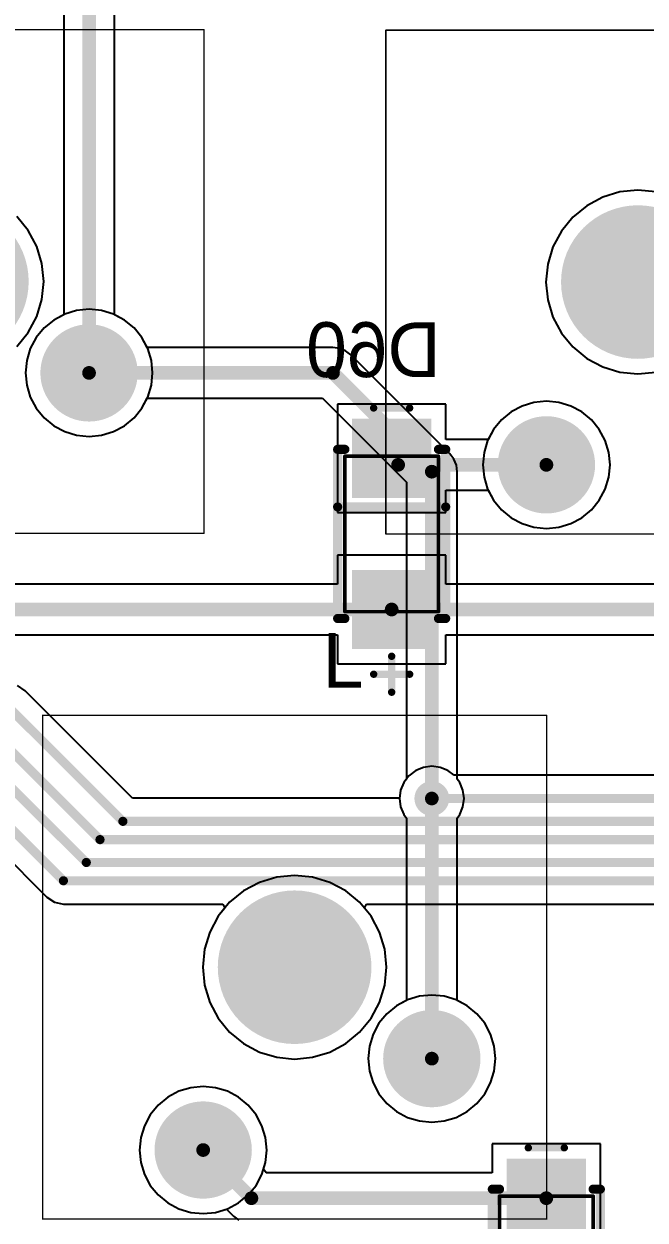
# Model space of a CAD drawing. Header units: millimetres. Extents: x 25 to 374, y 23 to 150.
# Drawn here: x 203.72 to 220.97, y 47.03 to 80.27 of the extents above; entities that cross this region are included whole.
import ezdxf

# ---------------------------------------------------------------- set-up
doc = ezdxf.new("R2010")
doc.units = ezdxf.units.MM
for name, color, linetype in [('BottomLayer', 5, 'Continuous'), ('BottomOverlay', 54, 'Continuous'), ('BottomPaste', 16, 'Continuous'), ('BottomSolder', 6, 'Continuous'), ('Mechanical1', 6, 'Continuous'), ('Mechanical13', 56, 'Continuous'), ('Mechanical15', 56, 'Continuous'), ('MultiLayer', 9, 'Continuous'), ('PadHoleLayer', 156, 'Continuous'), ('TopLayer', 1, 'Continuous'), ('TopOverlay', 2, 'Continuous'), ('TopSolder', 216, 'Continuous'), ('ViaHoleLayer', 16, 'Continuous')]:
    doc.layers.add(name, color=color, linetype=linetype)

# ---------------------------------------------------------------- blocks, each defined once
blk = doc.blocks.new('SMA_DO_214AC__S1_B_88')
at = {"layer": 'BottomLayer'}
for points in [[(-1.1, -1), (-1.1, 1), (-3.1, -1), (-3.1, 1)], [(3.1, -1), (3.1, 1), (1.1, -1), (1.1, 1)]]:
    blk.add_solid(points, dxfattribs=at)
at = {"layer": 'BottomOverlay', "const_width": 0.254}
for points in [[(-2.35, 1.3), (-2.35, 1.5)], [(2.35, 1.5), (-2.35, 1.5)], [(-0.75, -1.5), (-0.75, 1.5)], [(2.35, 1.3), (2.35, 1.5)], [(-2.35, -1.5), (-2.35, -1.3)], [(2.35, -1.5), (2.35, -1.3)], [(2.35, -1.5), (-2.35, -1.5)]]:
    blk.add_lwpolyline(points, dxfattribs=at)
at = {"layer": 'BottomOverlay', "const_width": 0.127}
for points in [[(-2.414, 1.5, 1), (-2.287, 1.5, 1)], [(-2.414, 1.5, 1), (-2.287, 1.5, 1)], [(-2.414, 1.3, 1), (-2.287, 1.3, 1)], [(-0.814, 1.5, 1), (-0.687, 1.5, 1)], [(2.287, 1.5, 1), (2.414, 1.5, 1)], [(2.287, 1.5, 1), (2.414, 1.5, 1)], [(2.287, 1.3, 1), (2.414, 1.3, 1)], [(-2.414, -1.3, 1), (-2.287, -1.3, 1)], [(2.287, -1.3, 1), (2.414, -1.3, 1)], [(-2.414, -1.5, 1), (-2.287, -1.5, 1)], [(-2.414, -1.5, 1), (-2.287, -1.5, 1)], [(-0.814, -1.5, 1), (-0.687, -1.5, 1)], [(2.287, -1.5, 1), (2.414, -1.5, 1)], [(2.287, -1.5, 1), (2.414, -1.5, 1)]]:
    blk.add_lwpolyline(points, format="xyb", close=True, dxfattribs=at)
at = {"layer": 'BottomPaste'}
for points in [[(-1.1, -1), (-1.1, 1), (-3.1, -1), (-3.1, 1)], [(3.1, -1), (3.1, 1), (1.1, -1), (1.1, 1)]]:
    blk.add_solid(points, dxfattribs=at)
at = {"layer": 'BottomSolder'}
for points in [[(-0.998, -1.102), (-0.998, 1.102), (-3.202, -1.102), (-3.202, 1.102)], [(3.202, -1.102), (3.202, 1.102), (0.998, -1.102), (0.998, 1.102)]]:
    blk.add_solid(points, dxfattribs=at)
at = {"layer": 'Mechanical13', "const_width": 0.1}
for points in [[(2.16, 1.3), (-2.16, 1.3)], [(-2.16, -1.3), (-2.16, 1.3)], [(2.16, -1.3), (2.16, 1.3)], [(2.16, -1.3), (-2.16, -1.3)]]:
    blk.add_lwpolyline(points, dxfattribs=at)
at = {"layer": 'Mechanical13', "const_width": 0.05}
for points in [[(-2.185, 1.3, 1), (-2.135, 1.3, 1)], [(-2.185, 1.3, 1), (-2.135, 1.3, 1)], [(2.135, 1.3, 1), (2.185, 1.3, 1)], [(2.135, 1.3, 1), (2.185, 1.3, 1)], [(-2.185, -1.3, 1), (-2.135, -1.3, 1)], [(-2.185, -1.3, 1), (-2.135, -1.3, 1)], [(2.135, -1.3, 1), (2.185, -1.3, 1)], [(2.135, -1.3, 1), (2.185, -1.3, 1)]]:
    blk.add_lwpolyline(points, format="xyb", close=True, dxfattribs=at)
at = {"layer": 'Mechanical15', "const_width": 0.203}
for points in [[(-3.5, -0.5), (-3.5, 0.5)], [(3.9, -0.5), (3.9, 0.5)], [(4.4, 0), (3.4, 0)]]:
    blk.add_lwpolyline(points, dxfattribs=at)
at = {"layer": 'Mechanical15', "const_width": 0.102}
for points in [[(-3.551, 0.5, 1), (-3.449, 0.5, 1)], [(3.849, 0.5, 1), (3.951, 0.5, 1)], [(3.349, 0, 1), (3.451, 0, 1)], [(4.349, 0, 1), (4.451, 0, 1)], [(-3.551, -0.5, 1), (-3.449, -0.5, 1)], [(3.849, -0.5, 1), (3.951, -0.5, 1)]]:
    blk.add_lwpolyline(points, format="xyb", close=True, dxfattribs=at)
blk = doc.blocks.new('SMA_DO_214AC__S1_B_100')
at = {"layer": 'BottomLayer'}
for points in [[(-1.1, -1), (-1.1, 1), (-3.1, -1), (-3.1, 1)], [(3.1, -1), (3.1, 1), (1.1, -1), (1.1, 1)]]:
    blk.add_solid(points, dxfattribs=at)
at = {"layer": 'BottomOverlay', "const_width": 0.254}
for points in [[(-2.35, 1.3), (-2.35, 1.5)], [(2.35, 1.5), (-2.35, 1.5)], [(-0.75, -1.5), (-0.75, 1.5)], [(2.35, 1.3), (2.35, 1.5)], [(-2.35, -1.5), (-2.35, -1.3)], [(2.35, -1.5), (2.35, -1.3)], [(2.35, -1.5), (-2.35, -1.5)]]:
    blk.add_lwpolyline(points, dxfattribs=at)
at = {"layer": 'BottomOverlay', "const_width": 0.127}
for points in [[(-2.414, 1.5, 1), (-2.287, 1.5, 1)], [(-2.414, 1.5, 1), (-2.287, 1.5, 1)], [(-2.414, 1.3, 1), (-2.287, 1.3, 1)], [(-0.814, 1.5, 1), (-0.687, 1.5, 1)], [(2.287, 1.5, 1), (2.414, 1.5, 1)], [(2.287, 1.5, 1), (2.414, 1.5, 1)], [(2.287, 1.3, 1), (2.414, 1.3, 1)], [(-2.414, -1.3, 1), (-2.287, -1.3, 1)], [(2.287, -1.3, 1), (2.414, -1.3, 1)], [(-2.414, -1.5, 1), (-2.287, -1.5, 1)], [(-2.414, -1.5, 1), (-2.287, -1.5, 1)], [(-0.814, -1.5, 1), (-0.687, -1.5, 1)], [(2.287, -1.5, 1), (2.414, -1.5, 1)], [(2.287, -1.5, 1), (2.414, -1.5, 1)]]:
    blk.add_lwpolyline(points, format="xyb", close=True, dxfattribs=at)
at = {"layer": 'BottomPaste'}
for points in [[(-1.1, -1), (-1.1, 1), (-3.1, -1), (-3.1, 1)], [(3.1, -1), (3.1, 1), (1.1, -1), (1.1, 1)]]:
    blk.add_solid(points, dxfattribs=at)
at = {"layer": 'BottomSolder'}
for points in [[(-0.998, -1.102), (-0.998, 1.102), (-3.202, -1.102), (-3.202, 1.102)], [(3.202, -1.102), (3.202, 1.102), (0.998, -1.102), (0.998, 1.102)]]:
    blk.add_solid(points, dxfattribs=at)
at = {"layer": 'Mechanical13', "const_width": 0.1}
for points in [[(2.16, 1.3), (-2.16, 1.3)], [(-2.16, -1.3), (-2.16, 1.3)], [(2.16, -1.3), (2.16, 1.3)], [(2.16, -1.3), (-2.16, -1.3)]]:
    blk.add_lwpolyline(points, dxfattribs=at)
at = {"layer": 'Mechanical13', "const_width": 0.05}
for points in [[(-2.185, 1.3, 1), (-2.135, 1.3, 1)], [(-2.185, 1.3, 1), (-2.135, 1.3, 1)], [(2.135, 1.3, 1), (2.185, 1.3, 1)], [(2.135, 1.3, 1), (2.185, 1.3, 1)], [(-2.185, -1.3, 1), (-2.135, -1.3, 1)], [(-2.185, -1.3, 1), (-2.135, -1.3, 1)], [(2.135, -1.3, 1), (2.185, -1.3, 1)], [(2.135, -1.3, 1), (2.185, -1.3, 1)]]:
    blk.add_lwpolyline(points, format="xyb", close=True, dxfattribs=at)
at = {"layer": 'Mechanical15', "const_width": 0.203}
for points in [[(-3.5, -0.5), (-3.5, 0.5)], [(3.9, -0.5), (3.9, 0.5)], [(4.4, 0), (3.4, 0)]]:
    blk.add_lwpolyline(points, dxfattribs=at)
at = {"layer": 'Mechanical15', "const_width": 0.102}
for points in [[(-3.551, 0.5, 1), (-3.449, 0.5, 1)], [(3.849, 0.5, 1), (3.951, 0.5, 1)], [(3.349, 0, 1), (3.451, 0, 1)], [(4.349, 0, 1), (4.451, 0, 1)], [(-3.551, -0.5, 1), (-3.449, -0.5, 1)], [(3.849, -0.5, 1), (3.951, -0.5, 1)]]:
    blk.add_lwpolyline(points, format="xyb", close=True, dxfattribs=at)
blk = doc.blocks.new('MX_SW_3_179')
at = {"layer": 'BottomLayer'}
for points, const_width in [([(-1.016, 0, 1), (1.016, 0, 1)], 2.032), ([(3.185, -2.54, 1), (4.435, -2.54, 1)], 1.25), ([(-3.165, -5.08, 1), (-1.915, -5.08, 1)], 1.25)]:
    blk.add_lwpolyline(points, format="xyb", close=True, dxfattribs=dict(at, const_width=const_width))
at = {"layer": 'BottomSolder'}
for points, const_width in [([(-1.067, 0, 1), (1.067, 0, 1)], 2.134), ([(3.134, -2.54, 1), (4.486, -2.54, 1)], 1.352), ([(-3.216, -5.08, 1), (-1.864, -5.08, 1)], 1.352)]:
    blk.add_lwpolyline(points, format="xyb", close=True, dxfattribs=dict(at, const_width=const_width))
at = {"layer": 'Mechanical1', "const_width": 0.0381}
for points in [[(-7, -7), (-7, 7)], [(-7, 7), (7, 7)], [(7, -7), (7, 7)], [(-7, -7), (7, -7)]]:
    blk.add_lwpolyline(points, dxfattribs=at)
at = {"layer": 'Mechanical1', "const_width": 0.0191}
for points in [[(-7.01, 7, 1), (-6.99, 7, 1)], [(-7.01, 7, 1), (-6.99, 7, 1)], [(6.99, 7, 1), (7.01, 7, 1)], [(6.99, 7, 1), (7.01, 7, 1)], [(-7.01, -7, 1), (-6.99, -7, 1)], [(-7.01, -7, 1), (-6.99, -7, 1)], [(6.99, -7, 1), (7.01, -7, 1)], [(6.99, -7, 1), (7.01, -7, 1)]]:
    blk.add_lwpolyline(points, format="xyb", close=True, dxfattribs=at)
at = {"layer": 'MultiLayer'}
for points, const_width in [([(-1.016, 0, 1), (1.016, 0, 1)], 2.032), ([(3.185, -2.54, 1), (4.435, -2.54, 1)], 1.25), ([(-3.165, -5.08, 1), (-1.915, -5.08, 1)], 1.25)]:
    blk.add_lwpolyline(points, format="xyb", close=True, dxfattribs=dict(at, const_width=const_width))
at = {"layer": 'PadHoleLayer'}
for points, const_width in [([(-1.016, 0, 1), (1.016, 0, 1)], 2.032), ([(3.435, -2.54, 1), (4.185, -2.54, 1)], 0.75), ([(-2.915, -5.08, 1), (-2.165, -5.08, 1)], 0.75)]:
    blk.add_lwpolyline(points, format="xyb", close=True, dxfattribs=dict(at, const_width=const_width))
at = {"layer": 'TopLayer'}
for points, const_width in [([(-1.016, 0, 1), (1.016, 0, 1)], 2.032), ([(3.185, -2.54, 1), (4.435, -2.54, 1)], 1.25), ([(-3.165, -5.08, 1), (-1.915, -5.08, 1)], 1.25)]:
    blk.add_lwpolyline(points, format="xyb", close=True, dxfattribs=dict(at, const_width=const_width))
at = {"layer": 'TopSolder'}
for points, const_width in [([(-1.067, 0, 1), (1.067, 0, 1)], 2.134), ([(3.134, -2.54, 1), (4.486, -2.54, 1)], 1.352), ([(-3.216, -5.08, 1), (-1.864, -5.08, 1)], 1.352)]:
    blk.add_lwpolyline(points, format="xyb", close=True, dxfattribs=dict(at, const_width=const_width))
blk = doc.blocks.new('MX_SW_3_180')
at = {"layer": 'BottomLayer'}
for points, const_width in [([(-1.016, 0, 1), (1.016, 0, 1)], 2.032), ([(3.185, -2.54, 1), (4.435, -2.54, 1)], 1.25), ([(-3.165, -5.08, 1), (-1.915, -5.08, 1)], 1.25)]:
    blk.add_lwpolyline(points, format="xyb", close=True, dxfattribs=dict(at, const_width=const_width))
at = {"layer": 'BottomSolder'}
for points, const_width in [([(-1.067, 0, 1), (1.067, 0, 1)], 2.134), ([(3.134, -2.54, 1), (4.486, -2.54, 1)], 1.352), ([(-3.216, -5.08, 1), (-1.864, -5.08, 1)], 1.352)]:
    blk.add_lwpolyline(points, format="xyb", close=True, dxfattribs=dict(at, const_width=const_width))
at = {"layer": 'Mechanical1', "const_width": 0.0381}
for points in [[(-7, -7), (-7, 7)], [(-7, 7), (7, 7)], [(7, -7), (7, 7)], [(-7, -7), (7, -7)]]:
    blk.add_lwpolyline(points, dxfattribs=at)
at = {"layer": 'Mechanical1', "const_width": 0.0191}
for points in [[(-7.01, 7, 1), (-6.99, 7, 1)], [(-7.01, 7, 1), (-6.99, 7, 1)], [(6.99, 7, 1), (7.01, 7, 1)], [(6.99, 7, 1), (7.01, 7, 1)], [(-7.01, -7, 1), (-6.99, -7, 1)], [(-7.01, -7, 1), (-6.99, -7, 1)], [(6.99, -7, 1), (7.01, -7, 1)], [(6.99, -7, 1), (7.01, -7, 1)]]:
    blk.add_lwpolyline(points, format="xyb", close=True, dxfattribs=at)
at = {"layer": 'MultiLayer'}
for points, const_width in [([(-1.016, 0, 1), (1.016, 0, 1)], 2.032), ([(3.185, -2.54, 1), (4.435, -2.54, 1)], 1.25), ([(-3.165, -5.08, 1), (-1.915, -5.08, 1)], 1.25)]:
    blk.add_lwpolyline(points, format="xyb", close=True, dxfattribs=dict(at, const_width=const_width))
at = {"layer": 'PadHoleLayer'}
for points, const_width in [([(-1.016, 0, 1), (1.016, 0, 1)], 2.032), ([(3.435, -2.54, 1), (4.185, -2.54, 1)], 0.75), ([(-2.915, -5.08, 1), (-2.165, -5.08, 1)], 0.75)]:
    blk.add_lwpolyline(points, format="xyb", close=True, dxfattribs=dict(at, const_width=const_width))
at = {"layer": 'TopLayer'}
for points, const_width in [([(-1.016, 0, 1), (1.016, 0, 1)], 2.032), ([(3.185, -2.54, 1), (4.435, -2.54, 1)], 1.25), ([(-3.165, -5.08, 1), (-1.915, -5.08, 1)], 1.25)]:
    blk.add_lwpolyline(points, format="xyb", close=True, dxfattribs=dict(at, const_width=const_width))
at = {"layer": 'TopSolder'}
for points, const_width in [([(-1.067, 0, 1), (1.067, 0, 1)], 2.134), ([(3.134, -2.54, 1), (4.486, -2.54, 1)], 1.352), ([(-3.216, -5.08, 1), (-1.864, -5.08, 1)], 1.352)]:
    blk.add_lwpolyline(points, format="xyb", close=True, dxfattribs=dict(at, const_width=const_width))
blk = doc.blocks.new('MX_SW_3_192')
at = {"layer": 'BottomLayer'}
for points, const_width in [([(-1.016, 0, 1), (1.016, 0, 1)], 2.032), ([(3.185, -2.54, 1), (4.435, -2.54, 1)], 1.25), ([(-3.165, -5.08, 1), (-1.915, -5.08, 1)], 1.25)]:
    blk.add_lwpolyline(points, format="xyb", close=True, dxfattribs=dict(at, const_width=const_width))
at = {"layer": 'BottomSolder'}
for points, const_width in [([(-1.067, 0, 1), (1.067, 0, 1)], 2.134), ([(3.134, -2.54, 1), (4.486, -2.54, 1)], 1.352), ([(-3.216, -5.08, 1), (-1.864, -5.08, 1)], 1.352)]:
    blk.add_lwpolyline(points, format="xyb", close=True, dxfattribs=dict(at, const_width=const_width))
at = {"layer": 'Mechanical1', "const_width": 0.0381}
for points in [[(-7, -7), (-7, 7)], [(-7, 7), (7, 7)], [(7, -7), (7, 7)], [(-7, -7), (7, -7)]]:
    blk.add_lwpolyline(points, dxfattribs=at)
at = {"layer": 'Mechanical1', "const_width": 0.0191}
for points in [[(-7.01, 7, 1), (-6.99, 7, 1)], [(-7.01, 7, 1), (-6.99, 7, 1)], [(6.99, 7, 1), (7.01, 7, 1)], [(6.99, 7, 1), (7.01, 7, 1)], [(-7.01, -7, 1), (-6.99, -7, 1)], [(-7.01, -7, 1), (-6.99, -7, 1)], [(6.99, -7, 1), (7.01, -7, 1)], [(6.99, -7, 1), (7.01, -7, 1)]]:
    blk.add_lwpolyline(points, format="xyb", close=True, dxfattribs=at)
at = {"layer": 'MultiLayer'}
for points, const_width in [([(-1.016, 0, 1), (1.016, 0, 1)], 2.032), ([(3.185, -2.54, 1), (4.435, -2.54, 1)], 1.25), ([(-3.165, -5.08, 1), (-1.915, -5.08, 1)], 1.25)]:
    blk.add_lwpolyline(points, format="xyb", close=True, dxfattribs=dict(at, const_width=const_width))
at = {"layer": 'PadHoleLayer'}
for points, const_width in [([(-1.016, 0, 1), (1.016, 0, 1)], 2.032), ([(3.435, -2.54, 1), (4.185, -2.54, 1)], 0.75), ([(-2.915, -5.08, 1), (-2.165, -5.08, 1)], 0.75)]:
    blk.add_lwpolyline(points, format="xyb", close=True, dxfattribs=dict(at, const_width=const_width))
at = {"layer": 'TopLayer'}
for points, const_width in [([(-1.016, 0, 1), (1.016, 0, 1)], 2.032), ([(3.185, -2.54, 1), (4.435, -2.54, 1)], 1.25), ([(-3.165, -5.08, 1), (-1.915, -5.08, 1)], 1.25)]:
    blk.add_lwpolyline(points, format="xyb", close=True, dxfattribs=dict(at, const_width=const_width))
at = {"layer": 'TopSolder'}
for points, const_width in [([(-1.067, 0, 1), (1.067, 0, 1)], 2.134), ([(3.134, -2.54, 1), (4.486, -2.54, 1)], 1.352), ([(-3.216, -5.08, 1), (-1.864, -5.08, 1)], 1.352)]:
    blk.add_lwpolyline(points, format="xyb", close=True, dxfattribs=dict(at, const_width=const_width))

msp = doc.modelspace()

# ---------------------------------------------------------------- linework, layer by layer
at = {"layer": 'BottomLayer'}
for p, q in [((220.269, 75.604), (219.79, 75.459)), ((220.767, 75.653), (220.269, 75.604)), ((221.265, 75.604), (220.767, 75.653)), ((219.349, 75.223), (218.962, 74.906)), ((219.79, 75.459), (219.349, 75.223)), ((203.836, 74.534), (203.519, 74.921)), ((218.962, 74.906), (218.644, 74.519)), ((204.072, 74.093), (203.836, 74.534)), ((218.644, 74.519), (218.409, 74.078)), ((204.217, 73.614), (204.072, 74.093)), ((218.409, 74.078), (218.263, 73.599)), ((204.266, 73.116), (204.217, 73.614)), ((218.263, 73.599), (218.214, 73.101)), ((204.217, 72.619), (204.266, 73.116)), ((218.214, 73.101), (218.263, 72.603)), ((204.072, 72.14), (204.217, 72.619)), ((218.263, 72.603), (218.409, 72.124)), ((203.836, 71.698), (204.072, 72.14)), ((204.848, 72.208), (204.543, 72.045)), ((205.179, 72.309), (204.848, 72.208)), ((205.524, 72.343), (205.179, 72.309)), ((205.869, 72.309), (205.524, 72.343)), ((206.2, 72.208), (205.869, 72.309)), ((206.506, 72.045), (206.2, 72.208)), ((204.275, 71.826), (204.055, 71.558)), ((204.543, 72.045), (204.275, 71.826)), ((206.773, 71.826), (206.506, 72.045)), ((206.993, 71.558), (206.773, 71.826)), ((218.409, 72.124), (218.644, 71.683)), ((203.519, 71.312), (203.836, 71.698)), ((204.055, 71.558), (203.892, 71.252)), ((207.156, 71.252), (206.993, 71.558)), ((218.644, 71.683), (218.962, 71.296)), ((203.892, 71.252), (203.792, 70.921)), ((207.257, 70.921), (207.156, 71.252)), ((218.962, 71.296), (219.349, 70.979)), ((203.792, 70.921), (203.758, 70.576)), ((207.291, 70.576), (207.257, 70.921)), ((219.349, 70.979), (219.79, 70.743)), ((203.758, 70.576), (203.792, 70.232)), ((207.257, 70.232), (207.291, 70.576)), ((219.79, 70.743), (220.269, 70.598)), ((220.269, 70.598), (220.767, 70.549)), ((220.767, 70.549), (221.265, 70.598)), ((203.792, 70.232), (203.892, 69.9)), ((207.156, 69.9), (207.257, 70.232)), ((203.892, 69.9), (204.055, 69.595)), ((206.993, 69.595), (207.156, 69.9)), ((204.055, 69.595), (204.275, 69.327)), ((206.773, 69.327), (206.993, 69.595)), ((215.437, 69.709), (212.421, 69.709)), ((212.421, 69.709), (212.421, 66.693)), ((215.437, 68.726), (215.437, 69.709)), ((217.245, 69.49), (216.978, 69.27)), ((217.551, 69.653), (217.245, 69.49)), ((217.882, 69.754), (217.551, 69.653)), ((218.227, 69.788), (217.882, 69.754)), ((218.571, 69.754), (218.227, 69.788)), ((218.903, 69.653), (218.571, 69.754)), ((219.208, 69.49), (218.903, 69.653)), ((219.476, 69.27), (219.208, 69.49)), ((204.275, 69.327), (204.543, 69.108)), ((206.506, 69.108), (206.773, 69.327)), ((216.978, 69.27), (216.758, 69.003)), ((219.695, 69.003), (219.476, 69.27)), ((204.543, 69.108), (204.848, 68.944)), ((204.848, 68.944), (205.179, 68.844)), ((205.179, 68.844), (205.524, 68.81)), ((205.524, 68.81), (205.869, 68.844)), ((205.869, 68.844), (206.2, 68.944)), ((206.2, 68.944), (206.506, 69.108)), ((216.758, 69.003), (216.61, 68.726)), ((219.859, 68.697), (219.695, 69.003)), ((216.61, 68.726), (215.437, 68.726)), ((219.959, 68.366), (219.859, 68.697)), ((219.993, 68.021), (219.959, 68.366)), ((219.959, 67.677), (219.993, 68.021)), ((219.859, 67.345), (219.959, 67.677)), ((215.437, 66.693), (215.437, 67.317)), ((215.437, 67.317), (216.61, 67.317)), ((216.61, 67.317), (216.758, 67.04)), ((219.695, 67.04), (219.859, 67.345)), ((216.758, 67.04), (216.978, 66.772)), ((219.476, 66.772), (219.695, 67.04)), ((212.421, 66.693), (215.437, 66.693)), ((216.978, 66.772), (217.245, 66.552)), ((217.245, 66.552), (217.551, 66.389)), ((218.903, 66.389), (219.208, 66.552)), ((219.208, 66.552), (219.476, 66.772)), ((217.551, 66.389), (217.882, 66.289)), ((217.882, 66.289), (218.227, 66.255)), ((218.227, 66.255), (218.571, 66.289)), ((218.571, 66.289), (218.903, 66.389)), ((215.437, 65.509), (212.421, 65.509)), ((212.421, 65.509), (212.421, 64.705)), ((215.437, 64.705), (215.437, 65.509)), ((212.421, 64.705), (196.364, 64.705)), ((231.494, 64.705), (215.437, 64.705)), ((196.364, 63.296), (212.421, 63.296)), ((212.421, 63.296), (212.421, 62.493)), ((215.437, 62.493), (215.437, 63.296)), ((215.437, 63.296), (231.494, 63.296)), ((212.421, 62.493), (215.437, 62.493)), ((203.747, 61.745), (203.537, 61.886)), ((206.732, 58.76), (203.747, 61.745)), ((214.596, 59.524), (214.41, 59.382)), ((214.812, 59.614), (214.596, 59.524)), ((215.044, 59.644), (214.812, 59.614)), ((215.276, 59.614), (215.044, 59.644)), ((215.492, 59.524), (215.276, 59.614)), ((215.661, 59.395), (215.492, 59.524)), ((214.267, 59.196), (214.178, 58.98)), ((214.41, 59.382), (214.267, 59.196)), ((233.189, 59.395), (215.661, 59.395)), ((214.178, 58.98), (214.149, 58.76)), ((214.149, 58.76), (206.732, 58.76)), ((203.021, 57.338), (204.355, 56.004)), ((204.355, 56.004), (204.565, 55.864)), ((204.565, 55.864), (204.813, 55.814)), ((204.813, 55.814), (209.24, 55.814)), ((209.295, 55.699), (209.112, 55.477)), ((209.24, 55.814), (209.295, 55.699)), ((213.173, 55.699), (213.228, 55.814)), ((213.356, 55.477), (213.173, 55.699)), ((213.228, 55.814), (228.284, 55.814)), ((209.112, 55.477), (208.876, 55.036)), ((213.592, 55.036), (213.356, 55.477)), ((208.876, 55.036), (208.731, 54.557)), ((213.737, 54.557), (213.592, 55.036)), ((208.731, 54.557), (208.682, 54.059)), ((213.786, 54.059), (213.737, 54.557)), ((208.682, 54.059), (208.731, 53.561)), ((213.737, 53.561), (213.786, 54.059)), ((208.731, 53.561), (208.876, 53.082)), ((213.592, 53.082), (213.737, 53.561)), ((214.699, 53.251), (214.368, 53.151)), ((215.044, 53.285), (214.699, 53.251)), ((215.389, 53.251), (215.044, 53.285)), ((215.72, 53.151), (215.389, 53.251)), ((208.876, 53.082), (209.112, 52.641)), ((213.356, 52.641), (213.592, 53.082)), ((214.063, 52.988), (213.795, 52.768)), ((214.368, 53.151), (214.063, 52.988)), ((216.025, 52.988), (215.72, 53.151)), ((216.293, 52.768), (216.025, 52.988)), ((209.112, 52.641), (209.429, 52.254)), ((213.039, 52.254), (213.356, 52.641)), ((213.795, 52.768), (213.575, 52.5)), ((216.513, 52.5), (216.293, 52.768)), ((209.429, 52.254), (209.816, 51.937)), ((212.652, 51.937), (213.039, 52.254)), ((213.412, 52.195), (213.311, 51.863)), ((213.575, 52.5), (213.412, 52.195)), ((216.676, 52.195), (216.513, 52.5)), ((216.777, 51.863), (216.676, 52.195)), ((209.816, 51.937), (210.257, 51.701)), ((212.211, 51.701), (212.652, 51.937)), ((213.311, 51.863), (213.278, 51.519)), ((216.811, 51.519), (216.777, 51.863)), ((210.257, 51.701), (210.736, 51.556)), ((210.736, 51.556), (211.234, 51.507)), ((211.234, 51.507), (211.732, 51.556)), ((211.732, 51.556), (212.211, 51.701)), ((213.278, 51.519), (213.311, 51.174)), ((216.777, 51.174), (216.811, 51.519)), ((213.311, 51.174), (213.412, 50.843)), ((216.676, 50.843), (216.777, 51.174)), ((208.018, 50.611), (207.713, 50.448)), ((208.349, 50.711), (208.018, 50.611)), ((208.694, 50.745), (208.349, 50.711)), ((209.039, 50.711), (208.694, 50.745)), ((209.37, 50.611), (209.039, 50.711)), ((209.675, 50.448), (209.37, 50.611)), ((213.412, 50.843), (213.575, 50.537)), ((213.575, 50.537), (213.795, 50.27)), ((216.293, 50.27), (216.513, 50.537)), ((216.513, 50.537), (216.676, 50.843)), ((207.445, 50.228), (207.225, 49.96)), ((207.713, 50.448), (207.445, 50.228)), ((209.943, 50.228), (209.675, 50.448)), ((210.163, 49.96), (209.943, 50.228)), ((213.795, 50.27), (214.063, 50.05)), ((216.025, 50.05), (216.293, 50.27)), ((207.225, 49.96), (207.062, 49.655)), ((210.326, 49.655), (210.163, 49.96)), ((214.063, 50.05), (214.368, 49.887)), ((214.368, 49.887), (214.699, 49.786)), ((215.389, 49.786), (215.72, 49.887)), ((215.72, 49.887), (216.025, 50.05)), ((207.062, 49.655), (206.961, 49.323)), ((210.427, 49.323), (210.326, 49.655)), ((214.699, 49.786), (215.044, 49.752)), ((215.044, 49.752), (215.389, 49.786)), ((206.961, 49.323), (206.928, 48.979)), ((210.461, 48.979), (210.427, 49.323)), ((206.928, 48.979), (206.961, 48.634)), ((210.427, 48.634), (210.461, 48.979)), ((219.732, 49.148), (216.716, 49.148)), ((216.716, 49.148), (216.716, 48.344)), ((219.732, 46.132), (219.732, 49.148)), ((206.961, 48.634), (207.062, 48.303)), ((210.37, 48.446), (210.427, 48.634)), ((207.062, 48.303), (207.225, 47.997)), ((210.445, 48.344), (210.37, 48.446)), ((216.716, 48.344), (210.445, 48.344)), ((207.225, 47.997), (207.445, 47.73)), ((207.445, 47.73), (207.713, 47.51)), ((207.713, 47.51), (208.018, 47.347)), ((208.018, 47.347), (208.349, 47.246)), ((208.349, 47.246), (208.694, 47.212)), ((208.694, 47.212), (209.039, 47.246)), ((209.039, 47.246), (209.339, 47.337)), ((209.339, 47.337), (209.535, 47.141)), ((209.535, 47.141), (209.681, 47.03))]:
    msp.add_line(p, q, dxfattribs=at)
for points, const_width in [([(214.109, 68.021), (218.227, 68.021)], 0.381), ([(194.856, 64.001), (213.929, 64.001)], 0.381), ([(213.929, 64.001), (233.002, 64.001)], 0.381), ([(203.289, 61.288), (206.464, 58.113)], 0.254), ([(203.289, 60.145), (205.829, 57.605)], 0.254), ([(203.289, 59.129), (205.448, 56.97)], 0.254), ([(215.044, 58.748), (294.094, 58.748)], 0.254), ([(206.464, 58.113), (293.586, 58.113)], 0.254), ([(203.289, 57.986), (204.813, 56.462)], 0.254), ([(205.829, 57.605), (293.205, 57.605)], 0.254), ([(205.448, 56.97), (292.824, 56.97)], 0.254), ([(204.813, 56.462), (292.316, 56.462)], 0.254), ([(208.694, 48.979), (210.033, 47.64)], 0.381), ([(210.033, 47.64), (218.224, 47.64)], 0.381)]:
    msp.add_lwpolyline(points, dxfattribs=dict(at, const_width=const_width))
for points, const_width in [([(214.013, 68.021, 1), (214.204, 68.021, 1)], 0.191), ([(218.131, 68.021, 1), (218.322, 68.021, 1)], 0.191), ([(213.834, 64.001, 1), (214.024, 64.001, 1)], 0.191), ([(213.834, 64.001, 1), (214.024, 64.001, 1)], 0.191), ([(214.854, 58.748, 1), (215.235, 58.748, 1)], 0.381), ([(214.981, 58.748, 1), (215.108, 58.748, 1)], 0.127), ([(206.4, 58.113, 1), (206.527, 58.113, 1)], 0.127), ([(206.4, 58.113, 1), (206.527, 58.113, 1)], 0.127), ([(205.765, 57.605, 1), (205.892, 57.605, 1)], 0.127), ([(205.765, 57.605, 1), (205.892, 57.605, 1)], 0.127), ([(205.384, 56.97, 1), (205.511, 56.97, 1)], 0.127), ([(205.384, 56.97, 1), (205.511, 56.97, 1)], 0.127), ([(204.749, 56.462, 1), (204.876, 56.462, 1)], 0.127), ([(204.749, 56.462, 1), (204.876, 56.462, 1)], 0.127), ([(208.599, 48.979, 1), (208.789, 48.979, 1)], 0.191), ([(209.938, 47.64, 1), (210.128, 47.64, 1)], 0.191), ([(209.938, 47.64, 1), (210.128, 47.64, 1)], 0.191), ([(218.129, 47.64, 1), (218.319, 47.64, 1)], 0.191)]:
    msp.add_lwpolyline(points, format="xyb", close=True, dxfattribs=dict(at, const_width=const_width))
at = {"layer": 'BottomSolder', "const_width": 0.483}
msp.add_lwpolyline([(214.803, 58.748, 1), (215.285, 58.748, 1)], format="xyb", close=True, dxfattribs=at)
at = {"layer": 'Mechanical1', "const_width": 0.0127}
for points in [[(194.707, 80.105), (208.707, 80.105)], [(208.707, 66.106), (208.707, 80.105)], [(213.757, 80.105), (227.757, 80.105)], [(213.757, 66.106), (213.757, 80.105)], [(194.707, 66.106), (208.707, 66.106)], [(213.757, 66.106), (227.757, 66.106)], [(204.232, 61.055), (218.232, 61.055)], [(204.232, 47.056), (204.232, 61.055)], [(218.232, 47.056), (218.232, 61.055)], [(204.232, 47.056), (218.232, 47.056)]]:
    msp.add_lwpolyline(points, dxfattribs=at)
at = {"layer": 'Mechanical1', "const_width": 0.00635}
for points in [[(208.704, 80.105, 1), (208.71, 80.105, 1)], [(208.704, 80.105, 1), (208.71, 80.105, 1)], [(213.754, 80.105, 1), (213.76, 80.105, 1)], [(213.754, 80.105, 1), (213.76, 80.105, 1)], [(208.704, 66.106, 1), (208.71, 66.106, 1)], [(208.704, 66.106, 1), (208.71, 66.106, 1)], [(213.754, 66.106, 1), (213.76, 66.106, 1)], [(213.754, 66.106, 1), (213.76, 66.106, 1)], [(204.229, 61.055, 1), (204.235, 61.055, 1)], [(204.229, 61.055, 1), (204.235, 61.055, 1)], [(218.229, 61.055, 1), (218.235, 61.055, 1)], [(218.229, 61.055, 1), (218.235, 61.055, 1)], [(204.229, 47.056, 1), (204.235, 47.056, 1)], [(204.229, 47.056, 1), (204.235, 47.056, 1)], [(218.229, 47.056, 1), (218.235, 47.056, 1)], [(218.229, 47.056, 1), (218.235, 47.056, 1)]]:
    msp.add_lwpolyline(points, format="xyb", close=True, dxfattribs=at)
at = {"layer": 'MultiLayer', "const_width": 0.381}
msp.add_lwpolyline([(214.854, 58.748, 1), (215.235, 58.748, 1)], format="xyb", close=True, dxfattribs=at)
at = {"layer": 'TopLayer'}
for p, q in [((206.229, 72.193), (206.229, 87.648)), ((204.82, 87.356), (204.82, 72.193)), ((220.269, 75.604), (219.79, 75.459)), ((220.767, 75.653), (220.269, 75.604)), ((221.265, 75.604), (220.767, 75.653)), ((219.349, 75.223), (218.962, 74.906)), ((219.79, 75.459), (219.349, 75.223)), ((203.836, 74.534), (203.519, 74.921)), ((218.962, 74.906), (218.644, 74.519)), ((204.072, 74.093), (203.836, 74.534)), ((218.644, 74.519), (218.409, 74.078)), ((204.217, 73.614), (204.072, 74.093)), ((218.409, 74.078), (218.263, 73.599)), ((204.266, 73.116), (204.217, 73.614)), ((218.263, 73.599), (218.214, 73.101)), ((204.217, 72.619), (204.266, 73.116)), ((218.214, 73.101), (218.263, 72.603)), ((204.072, 72.14), (204.217, 72.619)), ((218.263, 72.603), (218.409, 72.124)), ((203.836, 71.698), (204.072, 72.14)), ((204.82, 72.193), (204.543, 72.045)), ((206.506, 72.045), (206.229, 72.193)), ((204.275, 71.826), (204.055, 71.558)), ((204.543, 72.045), (204.275, 71.826)), ((206.773, 71.826), (206.506, 72.045)), ((206.993, 71.558), (206.773, 71.826)), ((218.409, 72.124), (218.644, 71.683)), ((203.519, 71.312), (203.836, 71.698)), ((204.055, 71.558), (203.892, 71.252)), ((207.141, 71.281), (206.993, 71.558)), ((218.644, 71.683), (218.962, 71.296)), ((203.892, 71.252), (203.792, 70.921)), ((212.298, 71.281), (207.141, 71.281)), ((212.481, 71.257), (212.298, 71.281)), ((212.651, 71.187), (212.481, 71.257)), ((212.796, 71.075), (212.651, 71.187)), ((218.962, 71.296), (219.349, 70.979)), ((203.792, 70.921), (203.758, 70.576)), ((215.542, 68.329), (212.796, 71.075)), ((219.349, 70.979), (219.79, 70.743)), ((203.758, 70.576), (203.792, 70.232)), ((219.79, 70.743), (220.269, 70.598)), ((220.269, 70.598), (220.767, 70.549)), ((220.767, 70.549), (221.265, 70.598)), ((203.792, 70.232), (203.892, 69.9)), ((203.892, 69.9), (204.055, 69.595)), ((206.993, 69.595), (207.141, 69.872)), ((207.141, 69.872), (212.006, 69.872)), ((212.006, 69.872), (214.339, 67.539)), ((204.055, 69.595), (204.275, 69.327)), ((206.773, 69.327), (206.993, 69.595)), ((217.245, 69.49), (216.978, 69.27)), ((217.551, 69.653), (217.245, 69.49)), ((217.882, 69.754), (217.551, 69.653)), ((218.227, 69.788), (217.882, 69.754)), ((218.571, 69.754), (218.227, 69.788)), ((218.903, 69.653), (218.571, 69.754)), ((219.208, 69.49), (218.903, 69.653)), ((219.476, 69.27), (219.208, 69.49)), ((204.275, 69.327), (204.543, 69.108)), ((206.506, 69.108), (206.773, 69.327)), ((216.978, 69.27), (216.758, 69.003)), ((219.695, 69.003), (219.476, 69.27)), ((204.543, 69.108), (204.848, 68.944)), ((204.848, 68.944), (205.179, 68.844)), ((205.179, 68.844), (205.524, 68.81)), ((205.524, 68.81), (205.869, 68.844)), ((205.869, 68.844), (206.2, 68.944)), ((206.2, 68.944), (206.506, 69.108)), ((216.758, 69.003), (216.595, 68.697)), ((219.859, 68.697), (219.695, 69.003)), ((216.595, 68.697), (216.494, 68.366)), ((219.959, 68.366), (219.859, 68.697)), ((215.654, 68.183), (215.542, 68.329)), ((215.725, 68.013), (215.654, 68.183)), ((216.494, 68.366), (216.46, 68.021)), ((219.993, 68.021), (219.959, 68.366)), ((215.749, 67.831), (215.725, 68.013)), ((215.749, 59.29), (215.749, 67.831)), ((216.46, 68.021), (216.494, 67.677)), ((219.959, 67.677), (219.993, 68.021)), ((214.339, 67.539), (214.339, 59.29)), ((216.494, 67.677), (216.595, 67.345)), ((219.859, 67.345), (219.959, 67.677)), ((216.595, 67.345), (216.758, 67.04)), ((219.695, 67.04), (219.859, 67.345)), ((216.758, 67.04), (216.978, 66.772)), ((219.476, 66.772), (219.695, 67.04)), ((216.978, 66.772), (217.245, 66.552)), ((217.245, 66.552), (217.551, 66.389)), ((218.903, 66.389), (219.208, 66.552)), ((219.208, 66.552), (219.476, 66.772)), ((217.551, 66.389), (217.882, 66.289)), ((217.882, 66.289), (218.227, 66.255)), ((218.227, 66.255), (218.571, 66.289)), ((218.571, 66.289), (218.903, 66.389)), ((214.267, 59.196), (214.178, 58.98)), ((214.339, 59.29), (214.267, 59.196)), ((215.821, 59.196), (215.749, 59.29)), ((215.91, 58.98), (215.821, 59.196)), ((214.178, 58.98), (214.147, 58.748)), ((215.941, 58.748), (215.91, 58.98)), ((214.147, 58.748), (214.178, 58.516)), ((214.178, 58.516), (214.267, 58.299)), ((215.821, 58.299), (215.91, 58.516)), ((215.91, 58.516), (215.941, 58.748)), ((214.267, 58.299), (214.339, 58.205)), ((214.339, 58.205), (214.339, 53.136)), ((215.749, 58.205), (215.821, 58.299)), ((215.749, 53.136), (215.749, 58.205)), ((210.736, 56.562), (210.257, 56.417)), ((211.234, 56.611), (210.736, 56.562)), ((211.732, 56.562), (211.234, 56.611)), ((212.211, 56.417), (211.732, 56.562)), ((209.816, 56.181), (209.429, 55.864)), ((210.257, 56.417), (209.816, 56.181)), ((212.652, 56.181), (212.211, 56.417)), ((213.039, 55.864), (212.652, 56.181)), ((209.429, 55.864), (209.112, 55.477)), ((213.356, 55.477), (213.039, 55.864)), ((209.112, 55.477), (208.876, 55.036)), ((213.592, 55.036), (213.356, 55.477)), ((208.876, 55.036), (208.731, 54.557)), ((213.737, 54.557), (213.592, 55.036)), ((208.731, 54.557), (208.682, 54.059)), ((213.786, 54.059), (213.737, 54.557)), ((208.682, 54.059), (208.731, 53.561)), ((213.737, 53.561), (213.786, 54.059)), ((208.731, 53.561), (208.876, 53.082)), ((213.592, 53.082), (213.737, 53.561)), ((208.876, 53.082), (209.112, 52.641)), ((213.356, 52.641), (213.592, 53.082)), ((214.063, 52.988), (213.795, 52.768)), ((214.339, 53.136), (214.063, 52.988)), ((216.025, 52.988), (215.749, 53.136)), ((216.293, 52.768), (216.025, 52.988)), ((209.112, 52.641), (209.429, 52.254)), ((213.039, 52.254), (213.356, 52.641)), ((213.795, 52.768), (213.575, 52.5)), ((216.513, 52.5), (216.293, 52.768)), ((209.429, 52.254), (209.816, 51.937)), ((212.652, 51.937), (213.039, 52.254)), ((213.412, 52.195), (213.311, 51.863)), ((213.575, 52.5), (213.412, 52.195)), ((216.676, 52.195), (216.513, 52.5)), ((216.777, 51.863), (216.676, 52.195)), ((209.816, 51.937), (210.257, 51.701)), ((212.211, 51.701), (212.652, 51.937)), ((213.311, 51.863), (213.278, 51.519)), ((216.811, 51.519), (216.777, 51.863)), ((210.257, 51.701), (210.736, 51.556)), ((210.736, 51.556), (211.234, 51.507)), ((211.234, 51.507), (211.732, 51.556)), ((211.732, 51.556), (212.211, 51.701)), ((213.278, 51.519), (213.311, 51.174)), ((216.777, 51.174), (216.811, 51.519)), ((213.311, 51.174), (213.412, 50.843)), ((216.676, 50.843), (216.777, 51.174)), ((208.018, 50.611), (207.713, 50.448)), ((208.349, 50.711), (208.018, 50.611)), ((208.694, 50.745), (208.349, 50.711)), ((209.039, 50.711), (208.694, 50.745)), ((209.37, 50.611), (209.039, 50.711)), ((209.675, 50.448), (209.37, 50.611)), ((213.412, 50.843), (213.575, 50.537)), ((213.575, 50.537), (213.795, 50.27)), ((216.293, 50.27), (216.513, 50.537)), ((216.513, 50.537), (216.676, 50.843)), ((207.445, 50.228), (207.225, 49.96)), ((207.713, 50.448), (207.445, 50.228)), ((209.943, 50.228), (209.675, 50.448)), ((210.163, 49.96), (209.943, 50.228)), ((213.795, 50.27), (214.063, 50.05)), ((216.025, 50.05), (216.293, 50.27)), ((207.225, 49.96), (207.062, 49.655)), ((210.326, 49.655), (210.163, 49.96)), ((214.063, 50.05), (214.368, 49.887)), ((214.368, 49.887), (214.699, 49.786)), ((215.389, 49.786), (215.72, 49.887)), ((215.72, 49.887), (216.025, 50.05)), ((207.062, 49.655), (206.961, 49.323)), ((210.427, 49.323), (210.326, 49.655)), ((214.699, 49.786), (215.044, 49.752)), ((215.044, 49.752), (215.389, 49.786)), ((206.961, 49.323), (206.928, 48.979)), ((210.461, 48.979), (210.427, 49.323)), ((206.928, 48.979), (206.961, 48.634)), ((210.427, 48.634), (210.461, 48.979)), ((206.961, 48.634), (207.062, 48.303)), ((210.326, 48.303), (210.427, 48.634)), ((207.062, 48.303), (207.225, 47.997)), ((210.163, 47.997), (210.326, 48.303)), ((207.225, 47.997), (207.445, 47.73)), ((209.943, 47.73), (210.163, 47.997)), ((207.445, 47.73), (207.713, 47.51)), ((209.675, 47.51), (209.943, 47.73)), ((207.713, 47.51), (208.018, 47.347)), ((208.018, 47.347), (208.349, 47.246)), ((208.349, 47.246), (208.694, 47.212)), ((208.694, 47.212), (209.039, 47.246)), ((209.039, 47.246), (209.37, 47.347)), ((209.37, 47.347), (209.675, 47.51))]:
    msp.add_line(p, q, dxfattribs=at)
at = {"layer": 'TopLayer', "const_width": 0.381}
for points in [[(205.524, 70.576), (205.524, 87.648)], [(205.524, 70.576), (212.298, 70.576)], [(212.298, 70.576), (215.044, 67.831)], [(215.044, 58.748), (215.044, 67.831)], [(215.044, 51.519), (215.044, 58.748)]]:
    msp.add_lwpolyline(points, dxfattribs=at)
at = {"layer": 'TopLayer'}
for points, const_width in [([(205.429, 70.576, 1), (205.619, 70.576, 1)], 0.191), ([(205.429, 70.576, 1), (205.619, 70.576, 1)], 0.191), ([(212.203, 70.576, 1), (212.394, 70.576, 1)], 0.191), ([(212.203, 70.576, 1), (212.394, 70.576, 1)], 0.191), ([(214.949, 67.831, 1), (215.139, 67.831, 1)], 0.191), ([(214.949, 67.831, 1), (215.139, 67.831, 1)], 0.191), ([(214.854, 58.748, 1), (215.235, 58.748, 1)], 0.381), ([(214.949, 58.748, 1), (215.139, 58.748, 1)], 0.191), ([(214.949, 58.748, 1), (215.139, 58.748, 1)], 0.191), ([(214.949, 51.519, 1), (215.139, 51.519, 1)], 0.191)]:
    msp.add_lwpolyline(points, format="xyb", close=True, dxfattribs=dict(at, const_width=const_width))
at = {"layer": 'TopSolder', "const_width": 0.483}
msp.add_lwpolyline([(214.803, 58.748, 1), (215.285, 58.748, 1)], format="xyb", close=True, dxfattribs=at)
at = {"layer": 'ViaHoleLayer', "const_width": 0.191}
msp.add_lwpolyline([(214.949, 58.748, 1), (215.139, 58.748, 1)], format="xyb", close=True, dxfattribs=at)

# ---------------------------------------------------------------- block references
for name, p in [('MX_SW_3_179', (201.714, 73.116)), ('MX_SW_3_180', (220.767, 73.101)), ('MX_SW_3_192', (211.234, 54.059))]:
    msp.add_blockref(name, p)
at = {"rotation": 270}
for name, p in [('SMA_DO_214AC__S1_B_88', (213.929, 66.101)), ('SMA_DO_214AC__S1_B_100', (218.224, 45.54))]:
    msp.add_blockref(name, p, dxfattribs=at)

# ---------------------------------------------------------------- texts
at = {"layer": 'BottomOverlay', "text_generation_flag": 2}
msp.add_text('D60', height=1.524, dxfattribs=at).set_placement((215.29, 70.46))
at = {"layer": 'TopOverlay'}
msp.add_text('L', height=1.524, dxfattribs=at).set_placement((212.014, 61.824))

doc.saveas('drawing.dxf')
